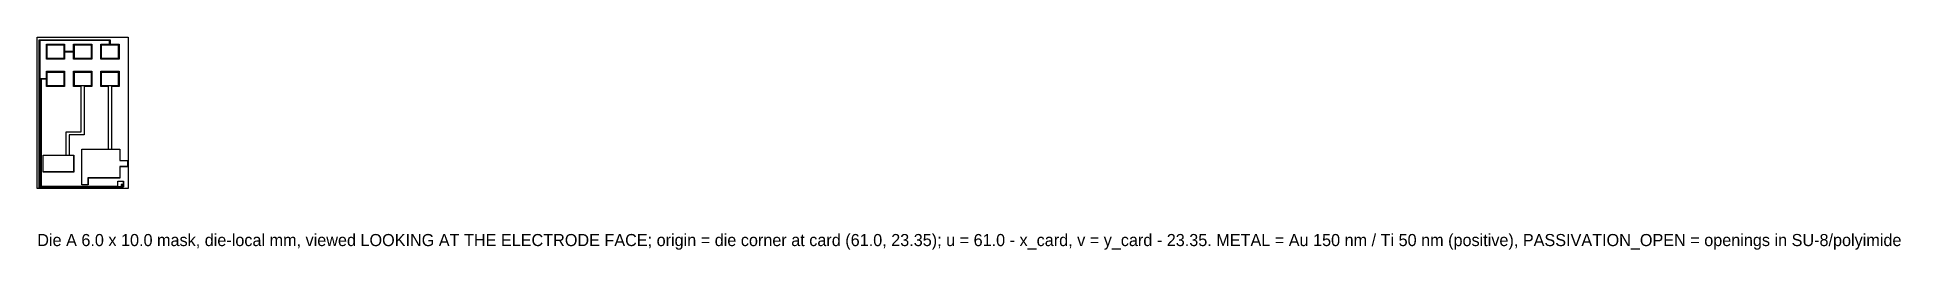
# Model space of a CAD drawing. Header units: millimetres. Extents: x 0 to 123, y -4 to 10.
import ezdxf

# ---------------------------------------------------------------- set-up
doc = ezdxf.new("R2010")
doc.units = ezdxf.units.MM
for name, color, linetype in [('DIE_OUTLINE', 1, 'Continuous'), ('METAL', 2, 'Continuous'), ('NOTE', 7, 'Continuous'), ('PASSIVATION_OPEN', 3, 'Continuous')]:
    doc.layers.add(name, color=color, linetype=linetype)

msp = doc.modelspace()

# ---------------------------------------------------------------- linework, layer by layer
at = {"layer": 'DIE_OUTLINE'}
msp.add_lwpolyline([(0, 0), (0, 10), (6, 10), (6, 0)], close=True, dxfattribs=at)
at = {"layer": 'METAL'}
for points in [[(0.17, 9.78), (0.17, 0.09), (5.61, 0.09), (5.61, 0.115), (5.575, 0.115), (5.575, 0.225), (5.685, 0.225), (5.685, 0.115), (5.65, 0.115), (5.65, 0.05), (0.13, 0.05), (0.13, 9.82), (4.82, 9.82), (4.82, 9.55), (5.4, 9.55), (5.4, 8.55), (4.2, 8.55), (4.2, 9.55), (4.78, 9.55), (4.78, 9.78)], [(2.4, 9.55), (3.6, 9.55), (3.6, 8.55), (2.4, 8.55), (2.4, 9.025), (1.8, 9.025), (1.8, 8.55), (0.6, 8.55), (0.6, 9.55), (1.8, 9.55), (1.8, 9.075), (2.4, 9.075)], [(0.25, 0.17), (5.315, 0.17), (5.315, 0.485), (5.685, 0.485), (5.685, 0.255), (5.545, 0.255), (5.545, 0.115), (5.315, 0.115), (5.315, 0.13), (0.21, 0.13), (0.21, 7.27), (0.6, 7.27), (0.6, 7.75), (1.8, 7.75), (1.8, 6.75), (0.6, 6.75), (0.6, 7.23), (0.25, 7.23)], [(2.1, 2.21), (2.41, 2.21), (2.41, 1.09), (0.39, 1.09), (0.39, 2.21), (1.9, 2.21), (1.9, 3.75), (2.9, 3.75), (2.9, 6.75), (2.4, 6.75), (2.4, 7.75), (3.6, 7.75), (3.6, 6.75), (3.1, 6.75), (3.1, 3.55), (2.1, 3.55)], [(2.94, 0.71), (2.94, 2.61), (4.7, 2.61), (4.7, 6.75), (4.2, 6.75), (4.2, 7.75), (5.4, 7.75), (5.4, 6.75), (4.9, 6.75), (4.9, 2.61), (5.46, 2.61), (5.46, 1.86), (5.96, 1.86), (5.96, 1.44), (5.46, 1.44), (5.46, 0.69), (3.36, 0.69), (3.36, 0.24), (2.94, 0.24)]]:
    msp.add_lwpolyline(points, close=True, dxfattribs=at)
at = {"layer": 'PASSIVATION_OPEN'}
for points in [[(0.65, 8.6), (0.65, 9.5), (1.75, 9.5), (1.75, 8.6)], [(2.45, 8.6), (2.45, 9.5), (3.55, 9.5), (3.55, 8.6)], [(4.25, 9.5), (5.35, 9.5), (5.35, 8.6), (4.25, 8.6)], [(0.65, 7.7), (1.75, 7.7), (1.75, 6.8), (0.65, 6.8)], [(2.45, 7.7), (3.55, 7.7), (3.55, 6.8), (2.45, 6.8)], [(4.25, 6.8), (4.25, 7.7), (5.35, 7.7), (5.35, 6.8)], [(2.95, 0.7), (2.95, 2.6), (5.45, 2.6), (5.45, 1.85), (5.95, 1.85), (5.95, 1.45), (5.45, 1.45), (5.45, 0.7), (3.35, 0.7), (3.35, 0.25), (2.95, 0.25)], [(0.4, 1.1), (0.4, 2.2), (2.4, 2.2), (2.4, 1.1)], [(5.54, 0.12), (5.32, 0.12), (5.32, 0.48), (5.68, 0.48), (5.68, 0.26), (5.54, 0.26)], [(5.58, 0.22), (5.68, 0.22), (5.68, 0.12), (5.58, 0.12)]]:
    msp.add_lwpolyline(points, close=True, dxfattribs=at)

# ---------------------------------------------------------------- texts
at = {"layer": 'NOTE', "insert": (0, -3), "char_height": 0.8, "attachment_point": 1}
msp.add_mtext('Die A 6.0 x 10.0 mask, die-local mm, viewed LOOKING AT THE ELECTRODE FACE; origin = die corner at card (61.0, 23.35); u = 61.0 - x_card, v = y_card - 23.35. METAL = Au 150 nm / Ti 50 nm (positive), PASSIVATION_OPEN = openings in SU-8/polyimide', dxfattribs=at)

doc.saveas('drawing.dxf')
